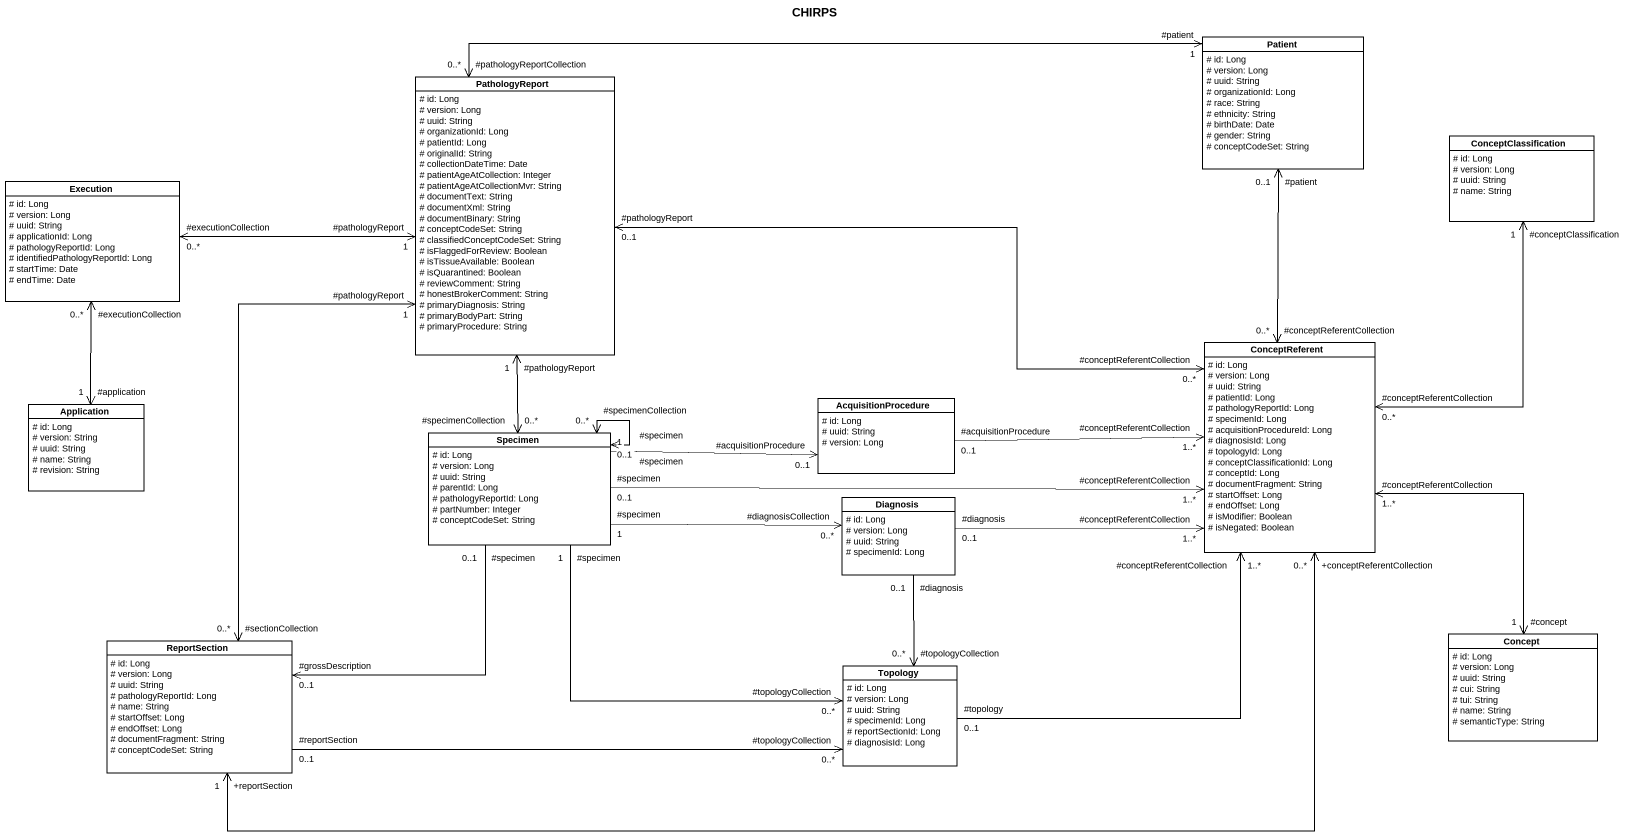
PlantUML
@startuml
title CHIRPS
hide circle
hide empty members
skinparam classAttributeIconSize 0
class Patient {
  # id: Long
  # version: Long
  # uuid: String
  # organizationId: Long
  # race: String
  # ethnicity: String
  # birthDate: Date
  # gender: String
  # conceptCodeSet: String
}
class PathologyReport {
  # id: Long
  # version: Long
  # uuid: String
  # organizationId: Long
  # patientId: Long
  # originalId: String
  # collectionDateTime: Date
  # patientAgeAtCollection: Integer
  # patientAgeAtCollectionMvr: String
  # documentText: String
  # documentXml: String
  # documentBinary: String
  # conceptCodeSet: String
  # classifiedConceptCodeSet: String
  # isFlaggedForReview: Boolean
  # isTissueAvailable: Boolean
  # isQuarantined: Boolean
  # reviewComment: String
  # honestBrokerComment: String
  # primaryDiagnosis: String
  # primaryBodyPart: String
  # primaryProcedure: String
}
class ConceptClassification {
  # id: Long
  # version: Long
  # uuid: String
  # name: String
}
class Execution {
  # id: Long
  # version: Long
  # uuid: String
  # applicationId: Long
  # pathologyReportId: Long
  # identifiedPathologyReportId: Long
  # startTime: Date
  # endTime: Date
}
class ConceptReferent {
  # id: Long
  # version: Long
  # uuid: String
  # patientId: Long
  # pathologyReportId: Long
  # specimenId: Long
  # acquisitionProcedureId: Long
  # diagnosisId: Long
  # topologyId: Long
  # conceptClassificationId: Long
  # conceptId: Long
  # documentFragment: String
  # startOffset: Long
  # endOffset: Long
  # isModifier: Boolean
  # isNegated: Boolean
}
class Application {
  # id: Long
  # version: String
  # uuid: String
  # name: String
  # revision: String
}
class AcquisitionProcedure {
  # id: Long
  # uuid: String
  # version: Long
}
class Specimen {
  # id: Long
  # version: Long
  # uuid: String
  # parentId: Long
  # pathologyReportId: Long
  # partNumber: Integer
  # conceptCodeSet: String
}
class Diagnosis {
  # id: Long
  # version: Long
  # uuid: String
  # specimenId: Long
}
class ReportSection {
  # id: Long
  # version: Long
  # uuid: String
  # pathologyReportId: Long
  # name: String
  # startOffset: Long
  # endOffset: Long
  # documentFragment: String
  # conceptCodeSet: String
}
class Concept {
  # id: Long
  # version: Long
  # uuid: String
  # cui: String
  # tui: String
  # name: String
  # semanticType: String
}
class Topology {
  # id: Long
  # version: Long
  # uuid: String
  # specimenId: Long
  # reportSectionId: Long
  # diagnosisId: Long
}
Patient "#patient\n1" <-left-> "#pathologyReportCollection\n0..*" PathologyReport
Patient "#patient\n0..1" <--> "#conceptReferentCollection\n0..*" ConceptReferent
PathologyReport "#pathologyReport\n1" <-left-> "#executionCollection\n0..*" Execution
PathologyReport "#pathologyReport\n0..1" <-right-> "#conceptReferentCollection\n0..*" ConceptReferent
PathologyReport "#pathologyReport\n1" <--> "#specimenCollection\n0..*" Specimen
PathologyReport "#pathologyReport\n1" <--> "#sectionCollection\n0..*" ReportSection
ConceptReferent "#conceptReferentCollection\n0..*" <-up-> "#conceptClassification\n1" ConceptClassification
Application "#application\n1" <-up-> "#executionCollection\n0..*" Execution
AcquisitionProcedure "#acquisitionProcedure\n0..1" -right-> "#conceptReferentCollection\n1..*" ConceptReferent
Specimen "#specimen\n0..1" -right-> "#conceptReferentCollection\n1..*" ConceptReferent
Specimen "#specimen\n1" -right-> "#acquisitionProcedure\n0..1" AcquisitionProcedure
Specimen "#specimen\n0..1" <--> "#specimenCollection\n0..*" Specimen
Specimen "#specimen\n1" -right-> "#diagnosisCollection\n0..*" Diagnosis
Specimen "#specimen\n0..1" --> "#grossDescription\n0..1" ReportSection
Specimen "#specimen\n1" -right-> "#topologyCollection\n0..*" Topology
Diagnosis "#diagnosis\n0..1" -right-> "#conceptReferentCollection\n1..*" ConceptReferent
Diagnosis "#diagnosis\n0..1" --> "#topologyCollection\n0..*" Topology
ReportSection "+reportSection\n1" <-right-> "+conceptReferentCollection\n0..*" ConceptReferent
ReportSection "#reportSection\n0..1" -right-> "#topologyCollection\n0..*" Topology
Concept "#concept\n1" <-up-> "#conceptReferentCollection\n1..*" ConceptReferent
Topology "#topology\n0..1" -up-> "#conceptReferentCollection\n1..*" ConceptReferent
@enduml
